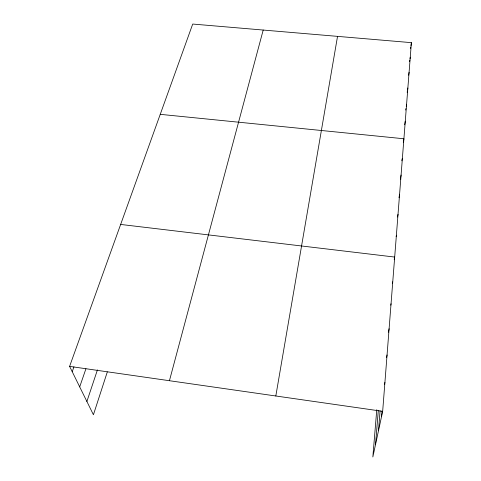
<?xml version="1.0" encoding="UTF-8"?>
<svg xmlns="http://www.w3.org/2000/svg" width="481" height="481" viewBox="0 0 481 481"><rect width="100%" height="100%" fill="white"/><g stroke="black" fill="none" stroke-linecap="round" stroke-linejoin="round"><path stroke-width="0.72" d="M376.773 409.704L372.847 456.95L382.666 411.333L411.399 42.653L192.713 24.05L69.601 366.378L93.422 414.748L107.317 371.915M381.577 416.372L381.98 411.231M378.487 430.723L380.086 410.822M375.529 444.486L378.313 410.395M410.521 48.497L410.738 47.036M410.96 45.575L411.399 42.653M409.602 61.592L409.824 60.131M410.04 58.676L410.263 57.215M408.64 75.228L409.084 72.318M407.191 92.346L407.413 90.897M407.641 89.442L407.864 87.987M405.687 110.059L405.916 108.61M406.259 106.433L406.595 104.263M404.707 124.783L405.279 121.176M403.331 142.352L403.908 138.768L160.245 114.34M401.827 160.804L402.176 158.67M400.384 179.245L401.082 175.012M398.996 197.751L399.585 194.252M397.546 217.069L398.021 214.31M275.817 395.989L337.536 36.37M396.152 236.586L396.392 235.227M394.21 259.74L394.685 257.064L120.647 224.441M392.31 283.171L392.55 281.854M390.776 305.201L391.047 303.751M388.426 332.269L389.099 328.745M386.514 357.678L387.061 354.948M384.505 384.415L384.914 382.443M169.438 380.712L263.203 30.044M86.887 401.479L97.439 369.877M79.696 386.874L85.925 368.789M72.222 371.699L73.942 366.859M69.601 366.378L382.666 411.333"/></g></svg>
